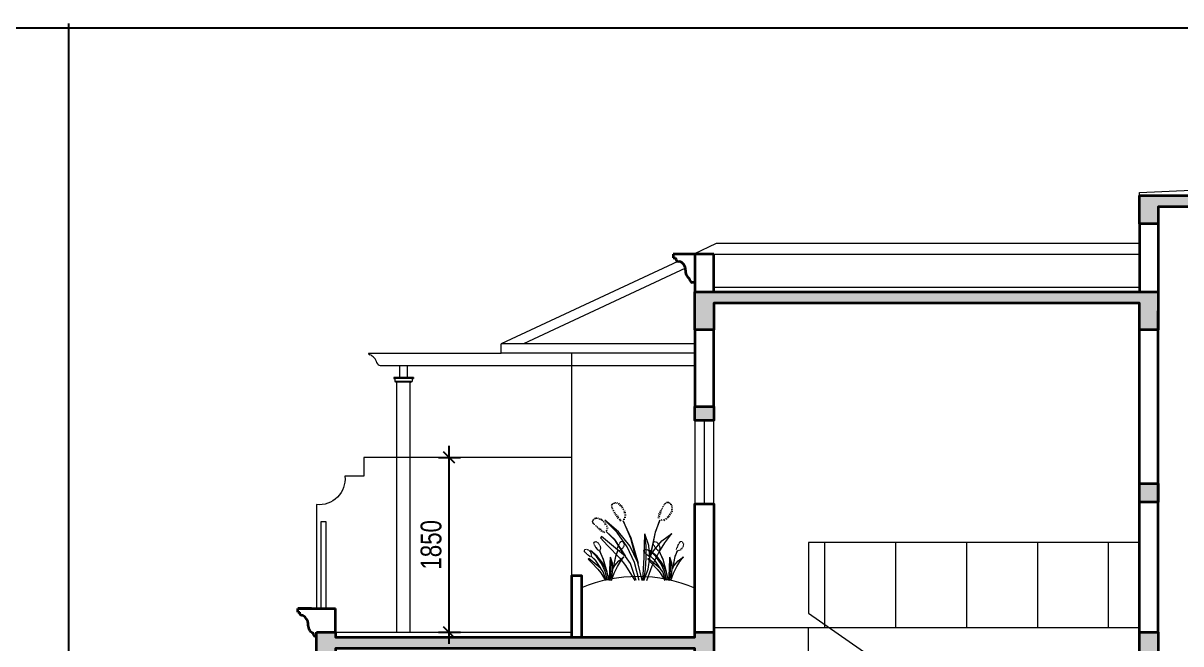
# Model space of a CAD drawing. Header units: millimetres. Extents: x -127141 to 682685, y -1234500 to 49778.
# Drawn here: x 508023 to 520263, y -94013 to -87450 of the extents above; entities that cross this region are included whole.
import ezdxf

# ---------------------------------------------------------------- set-up
doc = ezdxf.new("R2010")
doc.units = ezdxf.units.MM
doc.header["$MEASUREMENT"] = 0
doc.linetypes.add('HIDDEN', pattern=[0.75, 0.5, -0.25])
for name, color, linetype, lineweight in [('-CONCRETE', 1, 'Continuous', 35), ('-DOOR', 137, 'Continuous', 9), ('-FURNITURE', 46, 'Continuous', 9), ('-HATCH', 8, 'Continuous', 5), ('-LINE1', 7, 'Continuous', 18), ('-LINE2', 252, 'Continuous', 9), ('-TREE', 86, 'Continuous', 5), ('-WALL', 4, 'Continuous', 35), ('A-NET THAY', 125, 'Continuous', 18)]:
    doc.layers.add(name, color=color, linetype=linetype, lineweight=lineweight)
for name, color, linetype in [('-RANH GIOI LO DAT', 12, 'Continuous'), ('12. NET DIM', 252, 'Continuous'), ('13. NET HATCH', 251, 'Continuous')]:
    doc.layers.add(name, color=color, linetype=linetype)
doc.layers.add('LUOI GIONG', color=160, linetype='Continuous', plot=False)
doc.styles.add('AVANH', font='', dxfattribs={"width": 0.8})
doc.styles.get('AVANH').set_extended_font_data('.VnAvantH')
doc.dimstyles.new('C_100A3', dxfattribs={"dimscale": 100, "dimtxt": 2.2, "dimasz": 1.199999999999999, "dimexe": 1.199999999999999, "dimexo": 0, "dimgap": 0.75, "dimtad": 1, "dimdec": 0, "dimzin": 0, "dimdsep": 46, "dimtxsty": 'AVANH', "dimblk": 'ARCHTICK', "dimcen": 0, "dimdle": 1.199999999999999, "dimclrd": 256, "dimclre": 256, "dimclrt": 7, "dimadec": 0, "dimazin": 0, "dimtfac": 0.0001, "dimtdec": 0, "dimtix": 1, "dimtmove": 2, "dimatfit": 3, "dimfxl": 1.8, "dimtolj": 1, "dimtzin": 0, "dimarcsym": 0})

# ---------------------------------------------------------------- blocks, each defined once
blk = doc.blocks.new('tree48')
for p, q in [((-346.3773148383478, 1031.561000000009), (-366.6113148383593, 1025.595000000008)), ((-342.1843148383487, 1055.16000000001), (-361.8383148383581, 1054.831000000013)), ((-340.7503148383548, 1008.123000000014), (-360.4163148383668, 998.9280000000143)), ((-338.9013148383528, 982.5800000000087), (-359.5183148383512, 972.8570000000107)), ((-329.6843148383487, 1072.760000000009), (-352.3533148383576, 1077.83800000001)), ((-322.4883148383524, 1082.089000000014), (-333.243314838357, 1090.261000000013)), ((-311.1423148383619, 1088.418000000012), (-317.9233148383502, 1100.579000000012)), ((-298.2823148383468, 1092.044000000009), (-304.4893148383562, 1109.841000000007)), ((-284.6773148383654, 1094.31700000001), (-285.7823148383468, 1109.643000000011)), ((-268.063314838364, 1082.318000000014), (-269.1743148383539, 1097.647000000012)), ((-256.5523148383654, 1072.793000000012), (-255.0203148383589, 1087.823000000011)), ((-248.4593148383574, 1056.04800000001), (-242.1903148383572, 1073.715000000011)), ((-233.9453148383473, 1032.251000000011), (-226.1753148383577, 1047.216000000007)), ((-222.0793148383673, 1008.752000000015), (-211.8563148383546, 1021.539000000011)), ((-213.0403148383484, 992.5350000000107), (-200.3573148383584, 1003.149000000012)), ((-207.217314838359, 970.9770000000136), (-189.810314838367, 984.22800000001)), ((326.3216851616453, 977.8190000000104), (307.8276851616392, 984.7100000000136)), ((339.0776851616392, 1002.600000000013), (322.2926851616358, 1010.308000000011)), ((351.253685161646, 1024.157000000013), (333.1636851616495, 1036.157000000014)), ((365.3226851616346, 1044.647000000011), (346.2856851616525, 1057.17700000001)), ((386.1666851616463, 1059.527000000009), (368.0696851616377, 1071.527000000009)), ((403.2376851616427, 1076.541000000012), (387.6066851616488, 1090.701000000008)), ((425.5706851616561, 1085.250000000007), (415.0476851616404, 1101.85500000001)), ((447.1036851616519, 1083.746000000013), (439.6326851616321, 1105.740000000012)), ((458.8166851616406, 1082.46100000001), (460.1896851616328, 1095.901000000012)), ((462.3866851616476, 980.9200000000128), (479.2086851616331, 982.080000000009)), ((470.1266851616384, 1076.071000000011), (476.9806851616449, 1088.195000000014)), ((475.1436851616309, 1005.703000000008), (493.4906851616396, 1009.558000000012)), ((479.9166851616463, 1066.983000000007), (491.8786851616459, 1081.55200000001)), ((485.2206851616502, 1021.337000000014), (498.8496851616363, 1027.85300000001)), ((487.3566851616487, 1036.123000000014), (499.8626851616427, 1045.053000000014)), ((488.9496851616423, 1056.55200000001), (501.4556851616362, 1065.481000000014)), ((-328.7383148383524, 959.903000000013), (-348.4043148383498, 950.7080000000133)), ((-316.6783148383547, 938.28100000001), (-332.0043148383557, 927.9630000000107)), ((-302.1703148383531, 914.4830000000148), (-317.6853148383671, 902.2880000000076)), ((-286.502314838348, 901.9590000000097), (-300.3333148383536, 880.0720000000148)), ((-262.9243148383539, 879.6780000000142), (-275.8093148383486, 858.3190000000104)), ((-234.9763148383645, 865.1420000000141), (-247.8673148383532, 843.7830000000102)), ((-201.5413148383668, 860.7570000000122), (-214.7923148383561, 844.5060000000085)), ((-202.7253148383461, 945.1380000000136), (-177.7503148383548, 962.6060000000142)), ((-190.4753148383461, 925.3930000000107), (-165.8843148383603, 939.1050000000104)), ((-184.4153148383484, 851.4090000000142), (-117.1483148383559, 682.0430000000124)), ((-123.5503148383577, 682.0430000000124), (-184.4153148383484, 851.4090000000142)), ((-181.4423148383503, 900.3110000000087), (-159.8853148383495, 910.5620000000126)), ((-174.6793148383585, 879.28100000001), (-153.5003148383548, 885.7750000000087)), ((219.198685161653, 595.0710000000107), (334.5126851616369, 842.2540000000081)), ((334.5126851616369, 842.2540000000081), (228.8056851616421, 595.0710000000107)), ((317.0496851616481, 926.1870000000126), (292.1046851616411, 926.0620000000129)), ((319.198685161653, 894.7630000000134), (294.253685161646, 894.6380000000136)), ((323.7886851616495, 957.9250000000101), (297.9036851616402, 958.3310000000129)), ((332.8706851616443, 863.9340000000084), (312.0936851616425, 866.7870000000113)), ((362.6736851616442, 850.6530000000129), (379.2446851616551, 835.9580000000133)), ((377.1026851616334, 867.3820000000122), (397.0796851616469, 854.3180000000137)), ((393.8136851616437, 888.1530000000129), (418.3256851616315, 874.304000000011)), ((397.3666851616436, 688.78100000001), (590.7746851616539, 851.4090000000142)), ((404.2876851616311, 908.8920000000144), (432.2046851616469, 896.6760000000141)), ((417.1176851616473, 677.6970000000074), (590.7746851616539, 851.4090000000142)), ((424.0016851616384, 926.1870000000126), (444.3816851616428, 918.2310000000143)), ((439.3766851616384, 942.3850000000093), (455.0386851616495, 937.0910000000076)), ((448.5076851616321, 958.551000000014), (464.7486851616413, 956.4850000000077)), ((597.622685161652, 806.6250000000146), (583.6576851616555, 817.5930000000079)), ((615.3406851616455, 824.3830000000089), (603.0546851616527, 835.5830000000133)), ((631.6796851616527, 839.5320000000137), (619.4486851616529, 854.7690000000075)), ((649.3436851616425, 853.2530000000114), (636.4526851616392, 869.2070000000094)), ((671.2856851616525, 860.3080000000117), (659.0606851616467, 875.5490000000136)), ((690.5786851616431, 870.2240000000093), (681.0576851616498, 886.6420000000141)), ((712.1126851616427, 871.5820000000093), (707.6386851616553, 888.6960000000107)), ((730.1666851616465, 864.4010000000125), (729.7756851616432, 885.3020000000105)), ((739.8526851616333, 860.0950000000084), (744.7116851616446, 871.2430000000095)), ((747.805685161642, 851.5190000000148), (756.997685161652, 860.0400000000083)), ((751.6506851616432, 812.5550000000075), (764.8156851616513, 816.790000000008)), ((753.7136851616377, 841.0520000000107), (767.9536851616431, 850.2680000000108)), ((758.6026851616333, 829.6350000000093), (771.7676851616416, 833.8680000000093)), ((-212.3503148383461, 559.4720000000088), (-354.1903148383572, 663.7320000000109)), ((-255.4293148383585, 532.7330000000147), (-354.1903148383572, 663.7320000000109)), ((-56.28331483836519, 357.0430000000123), (-123.5503148383577, 682.0430000000124)), ((-117.1483148383559, 682.0430000000124), (-43.47231483834911, 334.1550000000134)), ((-26.08931483834749, 493.6520000000091), (26.99868516164134, 659.1550000000133)), ((10.48268516163807, 490.1820000000079), (26.99868516164134, 659.1550000000133)), ((39.81568516165135, 325.0000000000073), (26.99868516164134, 659.1550000000133)), ((241.6166851616436, 489.7880000000077), (397.3666851616436, 688.78100000001)), ((276.8586851616419, 476.0550000000075), (417.1176851616473, 677.6970000000074)), ((453.0366851616419, 576.7600000000092), (571.5546851616527, 691.1980000000113)), ((571.5546851616527, 691.1980000000113), (456.2406851616397, 572.1830000000117)), ((568.7896851616388, 737.3620000000083), (547.372685161652, 744.0790000000125)), ((575.5456851616327, 764.8920000000072), (554.128685161646, 771.6090000000113)), ((572.0796851616467, 707.1900000000096), (555.0506851616374, 715.3160000000134)), ((590.0116851616476, 790.2610000000132), (567.9226851616403, 797.6920000000099)), ((594.0026851616421, 687.6430000000108), (604.1896851616328, 670.5100000000092)), ((610.9466851616453, 698.040000000008), (624.5026851616423, 681.3750000000073)), ((630.9596851616516, 711.2790000000094), (648.183685161639, 692.7000000000116)), ((645.6146851616502, 726.1960000000107), (666.2076851616439, 708.0810000000129)), ((667.2516851616383, 735.6290000000081), (682.5466851616511, 723.2330000000073)), ((684.8596851616458, 745.3120000000126), (696.8416851616347, 736.4860000000117)), ((697.1156851616397, 756.6740000000136), (710.4766851616441, 750.4570000000093)), ((715.1396851616445, 772.0550000000075), (729.8796851616353, 768.4470000000073)), ((732.8516851616441, 789.8130000000093), (749.6366851616476, 788.0980000000128)), ((745.7736851616354, 800.4600000000136), (759.2436851616367, 802.3190000000104)), ((-168.3993148383597, 393.6610000000147), (-255.4293148383585, 532.7330000000147)), ((-97.92831483835471, 425.705000000009), (-212.3503148383461, 559.4720000000088)), ((-40.26831483835121, 320.4220000000132), (-26.08931483834749, 493.6520000000091)), ((7.778685161640168, 320.4220000000132), (10.48268516163807, 490.1820000000079)), ((119.8946851616492, 238.028000000013), (219.198685161653, 595.0710000000107)), ((127.0966851616394, 254.403000000013), (241.6166851616436, 489.7880000000077)), ((228.8056851616421, 595.0710000000107), (158.3346851616516, 329.577000000012)), ((299.2766851616325, 338.7320000000109), (637.8996851616538, 618.4630000000107)), ((302.480685161645, 347.8880000000137), (453.0366851616419, 576.7600000000092)), ((456.2406851616397, 572.1830000000117), (318.4966851616337, 357.0430000000123)), ((552.6336851616506, 495.0860000000102), (382.5656851616514, 315.8440000000119)), ((651.6386851616553, 604.2260000000097), (552.6336851616506, 495.0860000000102)), ((637.8996851616538, 618.4630000000107), (651.6386851616553, 604.2260000000097)), ((-76.29131483836682, 208.1810000000114), (-168.3993148383597, 393.6610000000147)), ((-67.24531483836472, 376.2360000000117), (-97.92831483835471, 425.705000000009)), ((-40.39031483835424, 324.5850000000137), (-67.24531483836472, 376.2360000000117)), ((174.9476851616346, 254.4000000000087), (276.8586851616419, 476.0550000000075)), ((228.4876851616427, 241.7260000000096), (299.2766851616325, 338.7320000000109)), ((0, 0), (-76.29131483836682, 208.1810000000114)), ((-17.31931483835797, 158.166000000012), (-40.26831483835121, 320.4220000000132)), ((17.76968516164925, 161.8890000000101), (7.778685161640168, 320.4220000000132)), ((56.06046159779362, 7.276000000000001e-12), (39.81568516165135, 325.0000000000073)), ((65.43868516164366, 7.276000000000001e-12), (127.0966851616394, 254.403000000013)), ((108.7254546563199, 7.276000000000001e-12), (174.9476851616346, 254.4000000000087)), ((149.3421380112267, 7.276000000000001e-12), (228.4876851616427, 241.7260000000096)), ((302.5546851616527, 212.9760000000096), (169.302731065909, 0)), ((382.5656851616514, 315.8440000000119), (302.5546851616527, 212.9760000000096)), ((41.51832594323787, 0), (-17.31931483835797, 158.166000000012)), ((40.45711456309073, 7.276000000000001e-12), (17.76968516164925, 161.8890000000101))]:
    blk.add_line(p, q)
blk = doc.blocks.new('_ArchTick')
at = {"color": 0, "linetype": 'ByBlock', "const_width": 0.15}
blk.add_lwpolyline([(-0.5, -0.5), (0.5, 0.5)], dxfattribs=at)
blk = doc.blocks.new('*D1600')
at = {"layer": '12. NET DIM', "lineweight": -2, "transparency": 16777216}
for p, q in [((512525.1240549827, -91920.66005075353), (512525.1240549827, -94010.801438842)), ((512414.413188883, -92040.66005075353), (512645.1240549827, -92040.66005075353)), ((512414.413188883, -93890.801438842), (512645.1240549827, -93890.801438842))]:
    blk.add_line(p, q, dxfattribs=at)
at = {"layer": 'Defpoints', "color": 0, "transparency": 16777216}
for p in [(512414.413188883, -92040.66005075353), (512414.413188883, -93890.801438842), (512525.1240549827, -93890.801438842)]:
    blk.add_point(p, dxfattribs=at)
at = {"layer": '12. NET DIM', "lineweight": -2, "transparency": 16777216, "xscale": 119.9999999999999, "yscale": 119.9999999999999, "zscale": 119.9999999999999}
for p, rotation in [((512525.1240549827, -92040.66005075353), 90), ((512525.1240549827, -93890.801438842), 270)]:
    blk.add_blockref('_ArchTick', p, dxfattribs=dict(at, rotation=rotation))
at = {"layer": '12. NET DIM', "color": 7, "transparency": 16777216, "insert": (512336.3434865755, -92965.7307447979), "char_height": 220, "attachment_point": 5, "rotation": 90, "style": 'AVANH', "bg_fill": 3, "box_fill_scale": 1.25, "bg_fill_color": 256, "bg_fill_true_color": 13158600, "bg_fill_transparency": 0}
blk.add_mtext('\\A1;1850', dxfattribs=at)
blk = doc.blocks.new('ARCHTICK')
at = {"color": 0, "linetype": 'ByBlock', "const_width": 0.15}
blk.add_lwpolyline([(-0.5, -0.5), (0.5, 0.5)], dxfattribs=at)
blk = doc.blocks.new('BB')
at = {"layer": 'A-NET THAY', "color": 2, "true_color": 0xf1eb1f}
blk.add_lwpolyline([(0, 33264.00000355073), (47040.00000502128, 33264.00000355073), (47040.00000502128, 0), (0, 0)], close=True, dxfattribs=at)

msp = doc.modelspace()

# ---------------------------------------------------------------- linework, layer by layer
at = {"layer": '-CONCRETE'}
for points in [[(519825.0352689922, -89270.80143884197), (522025.0352689922, -89270.80143884197), (522025.0352689922, -89570.80143884197), (521825.0352689921, -89570.80143884197), (521825.0352689921, -89390.80143884197), (520025.0352689924, -89390.80143884197), (520025.0352689924, -89570.80143884197), (519825.0352689922, -89570.80143884197)], [(515125.0364275957, -90290.80143884197), (520025.0352689924, -90290.80143884197), (520025.0352689924, -90690.80143884197), (519825.0352689922, -90690.80143884197), (519825.0352689922, -90410.80143884174), (515325.0364275957, -90410.80143884174), (515325.0364275957, -90690.80143884197), (515125.0364275957, -90690.80143884197)], [(515325.034110389, -91502.21399824694), (515325.034110389, -91652.21399824694), (515125.0364275957, -91652.21399824694), (515125.0364275957, -91502.21399824694)], [(519825.0352689922, -92315.80443055392), (520025.0352689924, -92315.80443055392), (520025.0352689924, -92515.80443055404), (519825.0352689922, -92515.80443055404)], [(519825.0352689924, -93890.80143884197), (520025.0352689924, -93890.80143884197), (520025.0352689924, -94290.80742226623), (519825.0352689924, -94290.80742226623)]]:
    msp.add_lwpolyline(points, close=True, dxfattribs=at)
at = {"layer": '-DOOR'}
msp.add_line((511124.597486407, -92540.66005075362), (511124.597486407, -93638.98315325321), dxfattribs=at)
for points in [[(515325.034110389, -91652.21399824694), (515125.0364275957, -91652.21399824694), (515125.0364275957, -92532.21399824694), (515325.034110389, -92532.21399824694)], [(511224.5908172507, -93638.96279420005), (511174.5908172507, -93638.96279420005), (511174.5908172507, -92719.09519671975), (511224.5908172507, -92719.09519671975)]]:
    msp.add_lwpolyline(points, close=True, dxfattribs=at)
msp.add_lwpolyline([(515225.0352689924, -92532.21399824694), (515225.0352689924, -91652.21399824694)], dxfattribs=at)
msp.add_lwpolyline([(513825.8439940478, -92040.6600507535), (511624.597486407, -92040.6600507535), (511624.597486407, -92240.66005075362), (511424.597486407, -92240.66005075362, -0.4727995628283597), (511124.5974864072, -92540.66005075362)], format="xyb", dxfattribs=at)
at = {"layer": '-FURNITURE'}
for p, q in [((516325.0352689921, -92940.80143884197), (516325.0352689921, -93687.64218996186)), ((519825.0352689924, -92940.80143884197), (516325.0352689921, -92940.80143884197)), ((516325.0352689921, -93687.64218996186), (518825.0352689922, -95424.48114605423))]:
    msp.add_line(p, q, dxfattribs=at)
for points in [[(516500.0352689921, -93802.91541931184), (516500.0352689921, -92940.80143884197)], [(517250.0352689921, -93840.80143884197), (517250.0352689921, -92940.80143884197)], [(518000.0352689922, -93840.80143884197), (518000.0352689922, -92940.80143884197)], [(518750.0352689922, -93840.80143884197), (518750.0352689922, -92940.80143884197)], [(519500.0352689921, -93840.80143884197), (519500.0352689921, -92940.80143884197)], [(516500.0352689921, -93840.80143884197), (516500.0352689921, -93809.22091688821)]]:
    msp.add_lwpolyline(points, dxfattribs=at)
at = {"layer": '-HATCH'}
for p, q in [((515350.0432005249, -89779.94529218785), (515112.3079543614, -89890.80305808724)), ((519825.0352689922, -89779.94529218785), (515350.0432005249, -89779.94529218785)), ((514945.6097347589, -89968.53571448871), (513075.0361274132, -90840.79851273668)), ((515024.0933403, -90042.27600008145), (513311.656285725, -90840.7985127382)), ((511675.4578100464, -90940.8014388365), (513075.03615775, -90940.80143884709)), ((515125.0364275955, -90840.80143888819), (513075.036127414, -90840.80143890216)), ((513075.03615775, -90940.8014389018), (513075.036127414, -90840.80143890216)), ((515125.0364275955, -90940.8014388904), (513075.03615775, -90940.8014389018)), ((511796.4945924074, -91070.80143884511), (515125.0364275957, -91070.80143886467)), ((511941.7527860687, -91197.44652578502), (511941.7527860687, -91207.44652578502)), ((512148.3154347086, -91197.44652578502), (511941.7527860687, -91197.44652578502)), ((511941.7527860687, -91207.44652578502), (511952.8465608421, -91207.44652578502)), ((511952.8465608421, -91207.44652578502), (511952.846560842, -91237.44652578502)), ((512137.2216599353, -91207.44652578502), (511952.8465608421, -91207.44652578502)), ((511952.846560842, -91237.44652578502), (511963.9403356153, -91237.44652578502)), ((511963.9403356153, -91237.44652578502), (511963.9403356153, -91247.44652578502)), ((512126.127885162, -91237.44652578502), (511963.9403356153, -91237.44652578502)), ((511963.9403356153, -91247.44652578502), (511975.0341103887, -91247.44652578502)), ((511975.0341103884, -93890.80143884185), (511975.0341103887, -91247.44652578502)), ((512115.0341103887, -91247.44652578502), (511975.0341103887, -91247.44652578502)), ((512115.0341103887, -91247.44652578502), (512126.127885162, -91247.44652578502)), ((512126.127885162, -91237.44652578502), (512137.2216599353, -91237.44652578502)), ((512126.127885162, -91237.44652578502), (512126.127885162, -91247.44652578502)), ((512137.2216599353, -91207.44652578502), (512148.3154347086, -91207.44652578502)), ((512137.2216599353, -91207.44652578502), (512137.2216599353, -91237.44652578502)), ((512148.3154347086, -91197.44652578502), (512148.3154347086, -91207.44652578502))]:
    msp.add_line(p, q, dxfattribs=at)
for points in [[(513825.0364275957, -93290.80143884197), (513825.0364275957, -90940.80143889762)], [(512005.0341103887, -91197.44652578502), (512005.0341103887, -91070.80143884616)], [(512085.0341103886, -91197.44652578502), (512085.0341103886, -91070.80143884651)]]:
    msp.add_lwpolyline(points, dxfattribs=at)
for centre, radius, start, end in [((511692.608174978, -90939.94558216119), 17.17170644372506, 182.8568680773665, 250.5414522605685), ((511647.2313871271, -91067.13225936051), 117.8672839969771, 13.02642087785198, 70.33925434180675), ((511806.4927589176, -91024.69716713997), 47.17591761724579, 199.6548400926079, 257.7643042064107)]:
    msp.add_arc(centre, radius, start, end, dxfattribs=at)
at = {"layer": '-LINE1'}
msp.add_line((515325.0364275957, -90240.80143884197), (519825.0352689922, -90240.80143884197), dxfattribs=at)
at = {"layer": '-LINE1', "lineweight": 20}
for points in [[(519825.0352689921, -89270.80143884197), (519825.0352689921, -89240.80143884209), (520925.0352689921, -89190.80143884197)], [(515325.0364275957, -89890.80575730011), (519825.0352689922, -89890.80575730011)]]:
    msp.add_lwpolyline(points, dxfattribs=at)
at = {"layer": '-LINE2'}
msp.add_line((515324.6112504205, -93840.80143884197), (519825.0352689921, -93840.80143884197), dxfattribs=at)
msp.add_lwpolyline([(516325.0352689921, -94535.54300470324), (516325.0352689921, -93840.80742226623)], dxfattribs=at)
at = {"layer": '-RANH GIOI LO DAT', "linetype": 'HIDDEN', "ltscale": 10}
msp.add_lwpolyline([(508505.065045227, -109244.5949009202), (508505.0650452271, -87449.99366356723)], dxfattribs=at)
at = {"layer": '-TREE', "ltscale": 200}
msp.add_arc((514519.1881681199, -94844.8312750858), 1543.773550533147, 66.89319710661634, 112.635654423777, dxfattribs=at)
at = {"layer": '-WALL'}
for p, q in [((519825.0352689922, -89570.80143884197), (519825.0352689922, -90290.80143884197)), ((520025.0352689924, -89570.80143884197), (520025.0352689924, -90290.80143884197)), ((515325.0364275957, -89890.80575730011), (514894.9863441012, -89890.80030059442)), ((514894.9863441012, -89890.80030059442), (514894.9863441012, -89930.80030059442)), ((514894.9863441012, -89930.80030059442), (514919.9863440364, -89930.80030059442)), ((515325.0364275957, -90090.80143884197), (515325.0364275957, -89890.80575730011)), ((515125.0364275957, -90190.8007473296), (515094.9863441012, -90190.80030059442)), ((519825.0352689922, -93890.80143884197), (519825.0352689922, -90490.80143884197)), ((520025.0352689924, -93890.80143884197), (520025.0352689924, -90490.80143884197)), ((515125.0364275957, -90690.80143884197), (515125.0364275957, -91502.21399824694)), ((515325.034110389, -91502.21399824694), (515325.034110389, -90690.80143884197)), ((510925.3035641077, -93639.03725720488), (511325.0329517853, -93638.92873939744)), ((510925.3035641077, -93676.53725480277), (510925.3035641077, -93639.03725480265)), ((511069.8250775621, -93639.03725493222), (510925.3035641077, -93639.03725480265)), ((511325.0329517853, -93890.80143884197), (511325.0329517853, -93638.92873939744)), ((510925.3035641077, -93676.53725480277), (510947.4990122423, -93676.53725482244))]:
    msp.add_line(p, q, dxfattribs=at)
at = {"layer": '-WALL', "color": 1}
msp.add_lwpolyline([(515325.0364275957, -89890.80575730011), (515125.0364275957, -89890.80575730011), (515125.0364275957, -90290.80143884197), (515325.0364275957, -90290.80143884197)], close=True, dxfattribs=at)
at = {"layer": '-WALL'}
for points in [[(515125.0364275957, -93890.80143884185), (515125.0364275957, -92532.21399824694), (515325.034110389, -92532.21399824694), (515325.034110389, -93890.80143884185)], [(513825.0364275957, -93940.80143884197), (513825.0364275957, -93290.80143884197), (513925.0364275957, -93290.80143884197), (513925.0364275957, -93940.80143884197)]]:
    msp.add_lwpolyline(points, dxfattribs=at)
msp.add_lwpolyline([(511125.0352689285, -93940.80750495393), (511116.6066157777, -93940.80750495393, -0.2848880094819957), (511091.7694251148, -93901.53725479066, -0.2296570293290622), (511048.1974507807, -93857.98130290967, -0.0946631241833311), (511036.3268253623, -93802.30807881325, 0.2630972870661092), (510980.7921845363, -93714.0372548257), (510968.9686344945, -93713.9971096135, -0.266047611124858), (510951.6626235905, -93698.36847346567, -0.0985078681723905), (510947.4990122427, -93676.53725484153)], format="xyb", dxfattribs=at)
for centre, radius, start, end in [((514959.1000728835, -89931.80819871172), 39.12671258709199, 178.5239062323243, 265.2459325560541), ((514941.632282725, -90052.6900255786), 83.1160510576991, 354.2247605605909, 80.14552278228635), ((515127.2580422418, -90068.50415526796), 103.2008717255551, 175.8599972609379, 232.8860018312241), ((515107.2650397537, -90150.34127885499), 42.28118738914273, 180.6220384676663, 253.1177568221013)]:
    msp.add_arc(centre, radius, start, end, dxfattribs=at)
at = {"layer": 'LUOI GIONG'}
msp.add_lwpolyline([(485697.4602017346, -87500), (535697.4602017347, -87500), (535697.4602017347, -112499.9999999999), (485697.4602017346, -112499.9999999999)], close=True, dxfattribs=at)

# ---------------------------------------------------------------- block references
at = {"layer": '-TREE', "ltscale": 200}
for p, xscale, yscale, zscale in [((514617.148901533, -93343.2108616418, -2.267324899e-07), -0.75, 0.75, 0.75), ((514242.3981978474, -93343.2108616418, -2.267324899e-07), -0.375, 0.375, 0.375), ((514870.2982230381, -93343.2108616418, -2.267324899e-07), -0.375, 0.375, 0.375)]:
    msp.add_blockref('tree48', p, dxfattribs=dict(at, xscale=xscale, yscale=yscale, zscale=zscale))

# ---------------------------------------------------------------- next in the draw order: dimensions: what is measured, and where the dimension line sits
at = {"layer": '12. NET DIM'}
dim = msp.add_linear_dim(base=(512525.1240549827, -93890.801438842), p1=(512414.4131888828, -92040.6600507535), p2=(512414.4131888828, -93890.80143884197), angle=90, dimstyle='C_100A3', override={"dimldrblk": 'ARCHTICK', "dimtfill": 1}, dxfattribs=at)
dim.commit()
dim.dimension.update_dxf_attribs({"geometry": '*D1600', "text_midpoint": (512336.3434865755, -92965.7307447979)})

# ---------------------------------------------------------------- next in the draw order: hatches: boundary and pattern name
at = {"layer": '13. NET HATCH'}
h = msp.add_hatch(dxfattribs=at)
h.set_pattern_fill('CHAU-01', color=256, scale=10, pattern_type=2)
h.set_pattern_definition([(49.99999999999999, (155045.3299239698, 531505.9201610839), (71.72601826007534, -6.27521349825951), [7.5, -82.5]), (355, (155045.3299239698, 531505.9201610839), (-13.8751333613, 75.21921337000119), [6, -66]), (100.4514, (155051.3070919698, 531505.3972270839), (57.85093817140215, 68.94395420609536), [6.374019, -70.1142112]), (46.18420000000002, (155045.3299239698, 531525.9201610839), (106.7241048625644, -16.5519014329018), [11.24999999999998, -123.7499999999999]), (96.6356, (155054.2235984698, 531524.5408303839), (93.46627055487032, 97.41178709004416), [9.561028799999997, -105.1713]), (351.1842000000001, (155045.3299239698, 531525.9201610839), (93.46619451336271, 97.41186009253248), [9, -99]), (21, (155055.3299239698, 531520.9201610839), (59.69070521184616, -40.26188906653388), [7.5, -82.5]), (326, (155055.3299239698, 531520.9201610839), (24.33153319215817, 72.5150045046853), [6, -66]), (71.45140000000002, (155060.3041472698, 531517.5650004839), (84.02226285814899, 32.25304967099524), [6.374018999999998, -70.11421119999997]), (37.50000000000001, (155045.3299239698, 531505.9201610839), (1.215985531729066, 33.28938538313115), [0, -65.19999999999999, 0, -67, 0, -66.25]), (7.499999999999999, (155045.3299239698, 531505.9201610839), (26.30695374421486, 39.44117118823603), [0, -38.2, 0, -63.7, 0, -25.25]), (327.5, (155023.0299239698, 531505.9201610839), (53.3822436172409, -2.255487173437975), [0, -25, 0, -78, 0, -103.5]), (317.5, (155013.0299239698, 531505.9201610839), (58.31861693423861, 10.01049823323177), [0, -32.5, 0, -51.79999999999999, 0, -73.5]), (45, (155045.3299239698, 531505.9201610839), (-30.05203820042827, 30.05203820042827), []), (45, (155045.3299239698, 531518.1701610839), (-30.05203820042827, 30.05203820042827), [])])
h.paths.add_polyline_path([(524075.034110389, -93890.80143884185), (523875.0364275957, -93890.80143884185), (523875.0364275957, -93940.80143884185), (522025.0352689922, -93940.80143884197), (522025.0352689922, -93890.80143884197), (521825.0352689924, -93890.80143884197), (521825.0352689924, -94290.80742226623), (522025.0352689922, -94290.80742226623), (522025.0352689924, -94060.80143884185), (523875.0364275957, -94060.80143884185), (523875.0364275957, -94290.80143884185), (524075.034110389, -94290.80143884185)])
h.paths.add_polyline_path([(523225.0352689924, -100660.7954554176), (522025.0352689924, -100660.7954554176), (522025.0352689924, -100890.7954554176), (521825.0352689924, -100890.7954554176), (521825.0352689924, -100490.7954554178), (522025.0352689924, -100490.7954554178), (522025.0352689924, -100540.7954554178), (523425.0352689924, -100540.7954554178), (523875.0364275957, -100540.7954554176), (523875.0364275957, -100490.7954554176), (524075.0345807186, -100490.7914540796), (524075.0345807186, -100890.7914540796), (523875.0364275957, -100890.7954554176), (523875.0364275955, -100660.7954554176)])
h.paths.add_polyline_path([(521825.0352689924, -97190.80143884197), (522025.0352689924, -97190.80143884197), (522025.0352689924, -97240.80143884197), (523875.0364275957, -97240.80143884185), (523875.0364275957, -97190.80143884185), (524075.034110389, -97190.80143884185), (524075.034110389, -97590.80143884185), (523875.0364275957, -97590.80143884185), (523875.0364275957, -97360.80143884185), (522025.0352689924, -97360.80143884185), (522025.0352689924, -97590.80143884197), (521825.0352689924, -97590.80143884197)])
h.paths.add_polyline_path([(523875.0352689924, -94790.80143884185), (524075.0352689924, -94790.80143884185), (524075.0352689924, -94940.80143884185), (523875.0352689924, -94940.80143884185)])
h.paths.add_polyline_path([(523875.0352689924, -98090.7954554176), (524075.0352689924, -98090.7954554176), (524075.0352689924, -98240.7954554176), (523875.0352689924, -98240.7954554176)])
h.paths.add_polyline_path([(515325.034110389, -91502.21399824694), (515325.034110389, -91652.21399824694), (515125.0364275957, -91652.21399824694), (515125.0364275957, -91502.21399824694)])
h.paths.add_polyline_path([(519825.0352689922, -89270.80143884197), (522025.0352689922, -89270.80143884197), (522025.0352689922, -89570.80143884197), (521825.0352689921, -89570.80143884197), (521825.0352689921, -89390.80143884197), (520025.0352689924, -89390.80143884197), (520025.0352689924, -89570.80143884197), (519825.0352689922, -89570.80143884197)])
h.paths.add_polyline_path([(515125.0364275957, -90290.80143884197), (520025.0352689924, -90290.80143884197), (520025.0352689924, -90690.80143884197), (519825.0352689922, -90690.80143884197), (519825.0352689922, -90410.80143884174), (515325.0364275957, -90410.80143884174), (515325.0364275957, -90690.80143884197), (515125.0364275957, -90690.80143884197)])
h.paths.add_polyline_path([(521825.0352689921, -90290.80143884197), (524075.0341103889, -90290.80143884174), (524075.0341103889, -90690.80143884185), (523875.0364275955, -90690.80143884185), (523875.0364275955, -90410.80143884174), (522025.0352689922, -90410.80143884174), (522025.0352689922, -90690.80143884197), (521825.0352689921, -90690.80143884197)])
h.paths.add_polyline_path([(511125.035268992, -93890.80143884185), (511325.0329517853, -93890.80143884185), (511325.0329517853, -93940.80143884185), (515125.0364275957, -93940.80143884197), (515125.0364275957, -93890.80143884197), (515325.034110389, -93890.80143884197), (515325.034110389, -94290.80143884185), (515125.0364275957, -94290.80143884185), (515125.0364275955, -94060.80143884185), (511325.0329517853, -94060.80143884185), (511325.0329517853, -94290.80143884185), (511125.035268992, -94290.80143884185)])
h.paths.add_polyline_path([(523875.0352689921, -91390.80143884185), (524075.0352689922, -91390.80143884185), (524075.0352689922, -91540.80143884185), (523875.0352689921, -91540.80143884185)])
h.paths.add_polyline_path([(519825.0352689922, -92315.80443055392), (520025.0352689924, -92315.80443055392), (520025.0352689924, -92515.80443055404), (519825.0352689922, -92515.80443055404)])
h.paths.add_polyline_path([(521825.0352689921, -92315.80443055392), (522025.0352689922, -92315.80443055392), (522025.0352689922, -92515.80443055404), (521825.0352689921, -92515.80443055404)])
h.paths.add_polyline_path([(519825.0352689924, -93890.80143884197), (520025.0352689924, -93890.80143884197), (520025.0352689924, -94290.80742226623), (519825.0352689924, -94290.80742226623)])
h.paths.add_polyline_path([(521825.0352689924, -95615.80443055404), (522025.0352689922, -95615.80443055404), (522025.0352689922, -95815.80443055404), (521825.0352689924, -95815.80443055404)])
h.paths.add_polyline_path([(519825.0352689924, -95615.80443055404), (520025.0352689924, -95615.80443055404), (520025.0352689924, -95815.80443055404), (519825.0352689924, -95815.80443055404)])
h.paths.add_polyline_path([(511125.035268992, -94690.80143884185), (511325.0329517853, -94690.80143884185), (511325.0329517853, -94840.80143884185), (511125.035268992, -94840.80143884185)])
edge = h.paths.add_edge_path()
edge.add_line((518770.1735868435, -96609.71591911244), (516366.4392356107, -94939.75613458478))
edge.add_arc((515341.748129638, -96697.12028066046), 2034.286264165292, 59.75421816105209, 93.28902992566904)
edge.add_line((515225.0352689932, -94666.184852654), (515225.0352689928, -94566.0276112617))
edge.add_arc((515341.7481296379, -96697.12028065987), 2134.286264164811, 59.64645075509321, 93.13476773686892, ccw=False)
edge.add_line((516420.2762746011, -94855.39421581605), (518825.0352689925, -96526.06585640518))
edge.add_arc((520027.1833180778, -94579.26916230959), 2288.050982837072, 238.3046466095832, 267.4412292209479)
edge.add_line((519925.0352689924, -96865.03885239863), (519925.0352689922, -96965.134471311))
edge.add_arc((520027.1833180778, -94579.26916230959), 2388.05098283692, 238.2391632880568, 267.548445008484, ccw=False)
h.paths.add_polyline_path([(519825.0352689924, -97190.80143884197), (520025.0352689924, -97190.80143884197), (520025.0352689924, -97590.80143884197), (519825.0352689924, -97590.80143884197)])
h.paths.add_polyline_path([(521825.0352689924, -98965.79844712967), (522025.0352689924, -98965.79844712967), (522025.0352689924, -99165.79844712967), (521825.0352689924, -99165.79844712967)])
h.paths.add_polyline_path([(519825.0352689924, -98965.79844712967), (520025.0352689924, -98965.79844712967), (520025.0352689924, -99165.79844712967), (519825.0352689924, -99165.79844712967)])
h.paths.add_polyline_path([(509924.6508745027, -97990.41970448964), (510124.6508745027, -97990.41970448964), (510124.6508745027, -98090.41970448964), (509924.6508745027, -98090.41970448964)])
h.paths.add_polyline_path([(511125.035268992, -97990.79545541748), (511325.0329517853, -97990.79545541748), (511325.0329517853, -98140.79545541748), (511125.035268992, -98140.79545541748)])
h.paths.add_polyline_path([(511125.035268992, -101240.7954554176), (511325.0329517853, -101240.7954554176), (511325.0329517853, -101390.7954554176), (511125.035268992, -101390.7954554176)])
h.paths.add_polyline_path([(512325.0341103887, -101240.7954554176), (512525.0317931821, -101240.7954554176), (512525.0317931821, -101390.7954554176), (512325.0341103887, -101390.7954554176)])
h.paths.add_polyline_path([(519825.0352689924, -102540.7984471299), (520025.0352689924, -102540.7984471299), (520025.0352689924, -102740.7984471298), (519825.0352689924, -102740.7984471298)])
h.paths.add_polyline_path([(521825.0352689924, -102540.7984471299), (522025.0352689924, -102540.7984471299), (522025.0352689924, -102740.7984471298), (521825.0352689924, -102740.7984471298)])
h.paths.add_polyline_path([(523875.0352689924, -101990.7954554176), (524075.0352689924, -101990.7954554176), (524075.0352689924, -102140.7954554176), (523875.0352689924, -102140.7954554176)])
h.paths.add_polyline_path([(511124.597486407, -96689.91884826776), (511325.0329517853, -96689.91884826776), (511325.0329517853, -96889.91884826776), (511125.035268992, -96889.91884826776), (511125.035268992, -96800.05249879218), (510124.6508745027, -97266.53940304113), (510124.6508745027, -97590.80143884185), (509620.0267866859, -97590.80143884185), (509620.0267866859, -97391.51168778341)])
h.paths.add_polyline_path([(511125.035268992, -97190.80143884185), (515325.034110389, -97190.80143884197), (515325.034110389, -97590.80143884185), (515125.0364275957, -97590.80143884185), (515125.0364275957, -97310.80143884185), (511325.0329517853, -97310.80143884185), (511325.0329517853, -97590.80143884185), (511125.035268992, -97590.80143884185)])
edge = h.paths.add_edge_path()
edge.add_arc((515341.7481296373, -99997.1142972383), 2034.286264167395, 59.75421816106765, 93.289029925646)
edge.add_line((515225.0352689932, -97966.17886922962), (515225.0352689928, -97866.02162783744))
edge.add_arc((515341.7481296379, -99997.1142972362), 2134.286264165401, 59.64645075510413, 93.13476773687267, ccw=False)
edge.add_line((516420.2762746011, -98155.38823239168), (518825.0352689925, -99826.05987298081))
edge.add_arc((520027.1833180778, -97879.2631788851), 2288.050982837072, 238.3046466095832, 267.4412292209479)
edge.add_line((519925.0352689924, -100165.0328689743), (519925.0352689924, -100265.1284878867))
edge.add_arc((520027.1833180778, -97879.26317888533), 2388.050982836681, 238.2391632880562, 267.548445008488, ccw=False)
edge.add_line((518770.1735868435, -99909.70993568795), (516366.4392356104, -98239.7501511604))
h.paths.add_polyline_path([(519825.0352689924, -100540.7954554176), (520025.0352689924, -100540.7954554176), (520025.0352689924, -100890.7954554176), (519825.0352689924, -100890.7954554176)])
h.paths.add_polyline_path([(511325.0329517853, -100610.7954554176), (511325.0329517853, -100890.7954554176), (511125.035268992, -100890.7954554176), (511125.035268992, -100660.7954554176), (510125.035268992, -100660.7954554176), (510125.035268992, -100860.8002857828), (509925.035268992, -100860.8002857828), (509925.035268992, -100540.7954554176), (511125.035268992, -100540.7954554176), (511125.035268992, -100490.7954554176), (515325.034110389, -100490.7954554176), (515325.034110389, -100890.7954554176), (515125.0364275957, -100890.7954554176), (515125.0364275957, -100610.7954554176)])
edge = h.paths.add_edge_path()
edge.add_line((515225.0352689924, -101384.5595032712), (515225.0352689924, -101283.3548319497))
edge.add_arc((514810.8907282893, -103994.5310879578), 2742.625091356147, 56.49027120121252, 81.31494526630888, ccw=False)
edge.add_line((516325.0352689917, -101707.7519771566), (518917.3736712518, -103466.0336760805))
edge.add_arc((520085.6727059979, -101758.1607033443), 2069.239649144704, 235.6252684739888, 265.5475833939734)
edge.add_line((519925.0352689924, -103821.1556959277), (519925.0352689924, -103921.4443808247))
edge.add_arc((520085.6727059982, -101758.1607033443), 2169.239649144713, 235.6305676472291, 265.7532216642693, ccw=False)
edge.add_line((518861.0789620428, -103548.6832018587), (516269.3676220028, -101790.8268147012))
edge.add_arc((514810.8907282893, -103994.5310879577), 2642.625091356115, 56.50222645347959, 80.983603980268)

# ---------------------------------------------------------------- next in the draw order: linework, layer by layer
at = {"layer": '-CONCRETE'}
msp.add_lwpolyline([(511125.035268992, -93890.80143884185), (511325.0329517853, -93890.80143884185), (511325.0329517853, -93940.80143884185), (515125.0364275957, -93940.80143884197), (515125.0364275957, -93890.80143884197), (515325.034110389, -93890.80143884197), (515325.034110389, -94290.80143884185), (515125.0364275957, -94290.80143884185), (515125.0364275955, -94060.80143884185), (511325.0329517853, -94060.80143884185), (511325.0329517853, -94290.80143884185), (511125.035268992, -94290.80143884185)], close=True, dxfattribs=at)
at = {"layer": '-HATCH'}
msp.add_line((512115.0341103887, -93890.80143884185), (512115.0341103887, -91247.44652578502), dxfattribs=at)
at = {"layer": '-LINE1'}
msp.add_line((511324.6230046872, -93890.80143884185), (513825.0364275957, -93890.80143884197), dxfattribs=at)
at = {"layer": 'Defpoints'}
msp.add_lwpolyline([(530197.4602017347, -109775), (498697.4602017346, -109775), (498697.4602017346, -87500.00000000012), (530197.4602017347, -87500.00000000012)], close=True, dxfattribs=at)

# ---------------------------------------------------------------- next in the draw order: block references
at = {"layer": 'A-NET THAY', "color": 2, "true_color": 0xf1eb1f, "xscale": 0.669642857071377, "yscale": 0.669642857071377, "zscale": 0.669642857071377}
msp.add_blockref('BB', (498697.4602017346, -109775), dxfattribs=at)

doc.saveas('drawing.dxf')
